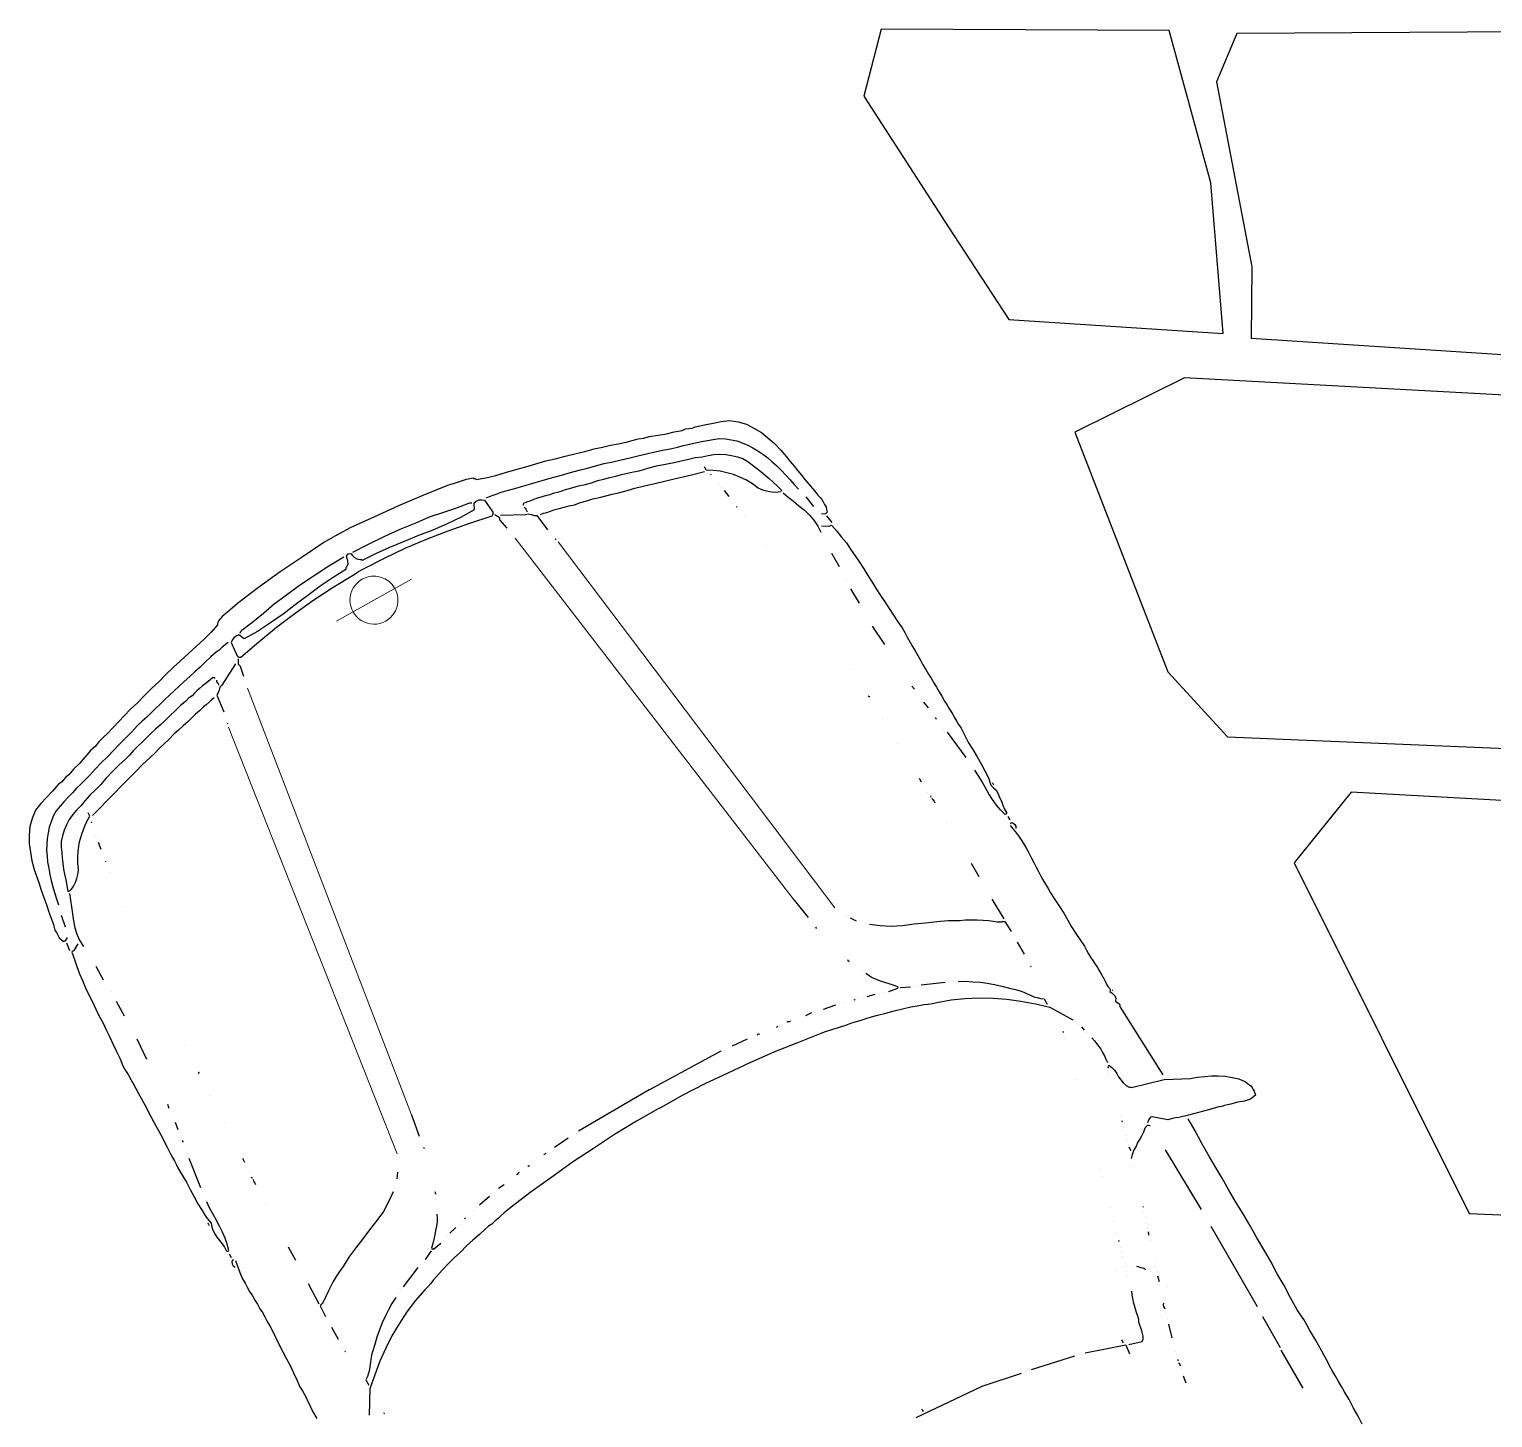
# Model space of a CAD drawing. Header units: metres. Extents: x -183 to 1639, y -350 to 198.
# Drawn here: x 620.377 to 623.007, y -299.856 to -297.36 of the extents above; entities that cross this region are included whole.
import ezdxf

# ---------------------------------------------------------------- set-up
doc = ezdxf.new("R2010")
doc.units = ezdxf.units.M
doc.header["$MEASUREMENT"] = 0
doc.layers.add('SRAFY-TERÉN', color=252, linetype='Continuous')
doc.layers.add('stafaz', color=254, linetype='Continuous')

# ---------------------------------------------------------------- blocks, each defined once
blk = doc.blocks.new('BMW3-PUD')
at = {"lineweight": 0}
for p, q in [((1.0314, 0.4512), (0.2143, 0.3401)), ((0.9833, 0.3943), (0.17, 0.2757)), ((0.1432, 0.0776), (0.1432, 0)), ((0.1432, -0.0776), (0.1432, 0)), ((0.9833, -0.3943), (0.17, -0.2757)), ((1.0314, -0.4512), (0.2143, -0.3401))]:
    blk.add_line(p, q, dxfattribs=at)
for points in [[(1.5236, 0.7387), (1.5228, 0.7394), (1.5213, 0.7394), (1.5198, 0.7409), (1.519, 0.7424), (1.525, 0.7447), (1.5318, 0.7463), (1.5393, 0.7471), (1.546, 0.7472), (1.5528, 0.748), (1.5595, 0.7489), (1.5663, 0.7512), (1.5715, 0.7543), (1.5722, 0.7558), (1.573, 0.7573), (1.5737, 0.758), (1.5737, 0.758), (1.5902, 0.8161), (1.6115, 0.8584), (1.6159, 0.8704), (1.621, 0.8818), (1.6261, 0.8938), (1.632, 0.9044), (1.6386, 0.915), (1.6468, 0.9249), (1.6549, 0.934), (1.6653, 0.9416), (1.6691, 0.9432), (1.6728, 0.9447), (1.6765, 0.9462), (1.6803, 0.9471), (1.684, 0.9471), (1.6878, 0.9471), (1.6916, 0.9464), (1.6953, 0.9457), (1.697, 0.9345), (1.6948, 0.9232), (1.6905, 0.9111), (1.6876, 0.8991), (1.6855, 0.893), (1.684, 0.8878), (1.6833, 0.8825), (1.6811, 0.878), (1.6768, 0.8592), (1.6725, 0.8411), (1.6675, 0.823), (1.6625, 0.8057), (1.6603, 0.8004), (1.6588, 0.7951), (1.6574, 0.7906), (1.6567, 0.7861), (1.6382, 0.7648), (1.6375, 0.7618), (1.6382, 0.7588), (1.6398, 0.7558), (1.6413, 0.7536), (1.6413, 0.7536), (1.6428, 0.7529), (1.6436, 0.7521), (1.6436, 0.7521)], [(1.0566, 0.7984), (1.0648, 0.8), (1.0738, 0.8016), (1.0821, 0.8025), (1.0911, 0.8033), (1.1001, 0.8035), (1.1083, 0.8036), (1.1173, 0.8037), (1.1264, 0.803), (1.1354, 0.8031), (1.1444, 0.8025), (1.1534, 0.8026), (1.1617, 0.8019), (1.1707, 0.802), (1.1797, 0.8022), (1.1887, 0.8023), (1.1977, 0.8024), (1.212, 0.8033), (1.227, 0.8042), (1.2412, 0.8051), (1.2555, 0.8053), (1.269, 0.8055), (1.2833, 0.8064), (1.2975, 0.8073), (1.311, 0.809), (1.3193, 0.8083), (1.3268, 0.8084), (1.3335, 0.8085), (1.341, 0.8093), (1.3485, 0.8094), (1.356, 0.8103), (1.3636, 0.8104), (1.3718, 0.8104), (1.3756, 0.8105), (1.3786, 0.8105), (1.3816, 0.8106), (1.3853, 0.8106), (1.3883, 0.8099), (1.3914, 0.8099), (1.3951, 0.81), (1.3988, 0.8108), (1.4004, 0.8108), (1.4018, 0.8108), (1.4026, 0.8101), (1.4041, 0.8086), (1.4094, 0.8109), (1.4146, 0.8125), (1.4198, 0.8125), (1.4244, 0.8088), (1.4319, 0.8127), (1.4334, 0.8127), (1.4349, 0.812), (1.4356, 0.8112), (1.4379, 0.8112), (1.582, 0.8182)], [(2.305, 0.8231), (2.2885, 0.8236), (2.272, 0.8234), (2.2547, 0.824), (2.2382, 0.8238), (2.2276, 0.8237), (2.2171, 0.8236), (2.2059, 0.8234), (2.1954, 0.8233), (2.1848, 0.8232), (2.1743, 0.8238), (2.1638, 0.8237), (2.1533, 0.8243), (2.1428, 0.8242), (2.1315, 0.824), (2.121, 0.8239), (2.1105, 0.8238), (2.1, 0.8237), (2.0895, 0.8235), (2.079, 0.8226), (2.0685, 0.8218), (2.0437, 0.8222), (2.0189, 0.8227), (1.9942, 0.8224), (1.9694, 0.8228), (1.9446, 0.8225), (1.9198, 0.8222), (1.8951, 0.822), (1.8703, 0.8217), (1.8455, 0.8206), (1.8207, 0.8203), (1.796, 0.82), (1.7712, 0.8197), (1.7464, 0.8194), (1.7224, 0.8192), (1.6976, 0.8196), (1.6728, 0.8193)], [(1.9431, 0.8203), (1.9431, 0.8203)], [(0.0086, 0), (0.0085, 0.0275), (0.0125, 0.0749), (0.0164, 0.1222), (0.0218, 0.1696), (0.028, 0.217), (0.0309, 0.229), (0.033, 0.2403), (0.0351, 0.2516), (0.0388, 0.2629), (0.0402, 0.2637), (0.041, 0.2644), (0.0425, 0.266), (0.0439, 0.2667), (0.0498, 0.2833), (0.0548, 0.3006), (0.0591, 0.3187), (0.0634, 0.3376), (0.0677, 0.3556), (0.072, 0.3737), (0.0763, 0.3918), (0.0813, 0.4083), (0.0856, 0.4264), (0.0907, 0.4437), (0.0957, 0.4611), (0.1, 0.4784), (0.1043, 0.4927), (0.1087, 0.507), (0.113, 0.5206), (0.1173, 0.5342), (0.1202, 0.5455), (0.1231, 0.556), (0.1268, 0.5658), (0.1289, 0.5756), (0.1347, 0.5907), (0.1398, 0.605), (0.1434, 0.6186), (0.1485, 0.6322), (0.1491, 0.6389), (0.1513, 0.645), (0.1535, 0.6503), (0.1542, 0.6563), (0.1593, 0.6721), (0.1643, 0.6872), (0.1687, 0.7015), (0.1745, 0.7151), (0.1841, 0.728), (0.1953, 0.7386), (0.2079, 0.747), (0.2214, 0.7547), (0.2355, 0.7601), (0.2505, 0.7655), (0.2662, 0.7695), (0.282, 0.7727), (0.2924, 0.7743), (0.3029, 0.7767), (0.3134, 0.7783), (0.3239, 0.7799), (0.3337, 0.7815), (0.3442, 0.7839), (0.3539, 0.7855), (0.3644, 0.7872), (0.3696, 0.788), (0.3749, 0.7895), (0.3794, 0.7904), (0.3846, 0.7904), (0.3899, 0.7905), (0.3951, 0.7905), (0.3997, 0.7891), (0.4042, 0.7876), (0.4049, 0.7869), (0.4049, 0.7861), (0.405, 0.7846), (0.4057, 0.7832), (0.402, 0.7771)], [(0.421, 0.7668), (0.4283, 0.7789), (0.4283, 0.7804), (0.4283, 0.7812), (0.4283, 0.7827), (0.429, 0.7834), (0.4425, 0.7859), (0.456, 0.7883), (0.4695, 0.7907), (0.483, 0.7916), (0.4972, 0.7933), (0.5107, 0.7942), (0.525, 0.7951), (0.5392, 0.796), (0.5535, 0.7969), (0.5678, 0.7971), (0.582, 0.798), (0.5955, 0.7989), (0.6098, 0.7998), (0.624, 0.8008), (0.6383, 0.8017), (0.6518, 0.8034), (0.6615, 0.8035), (0.6706, 0.8028), (0.6803, 0.803), (0.6901, 0.8031), (0.6991, 0.8032), (0.7089, 0.8033), (0.7186, 0.8034), (0.7276, 0.8035), (0.7374, 0.8036), (0.7471, 0.8038), (0.7562, 0.8046), (0.7659, 0.8047), (0.7749, 0.8048), (0.7847, 0.8049), (0.7937, 0.8051), (0.8035, 0.8052), (0.811, 0.806), (0.8185, 0.8061), (0.8252, 0.8062), (0.832, 0.8063), (0.8395, 0.8063), (0.8462, 0.8064), (0.853, 0.8065), (0.8605, 0.8074), (0.8755, 0.8068), (0.8905, 0.8062), (0.9048, 0.8071), (0.9198, 0.8073), (0.9341, 0.8075), (0.9484, 0.8069), (0.9626, 0.8063), (0.9762, 0.8035), (0.9829, 0.8058), (0.9889, 0.8074), (0.9964, 0.8075), (1.0032, 0.8068), (1.0107, 0.8061), (1.0182, 0.8047), (1.0257, 0.8041), (1.0325, 0.8042), (1.034, 0.8034), (1.0347, 0.8034), (1.0348, 0.8019), (1.0348, 0.8004), (1.0236, 0.7973), (1.0123, 0.7949), (1.0003, 0.794), (0.9883, 0.7931), (0.9756, 0.793), (0.9635, 0.7928), (0.9508, 0.7927), (0.9388, 0.7918)], [(0.8548, 0.7818), (0.911, 0.7892)], [(0.9784, 0.8088), (0.9776, 0.8088), (0.9761, 0.8087), (0.9754, 0.8087), (0.9739, 0.8087)], [(1.04, 0.8027), (1.0475, 0.8028)], [(1.0535, 0.8007), (1.0535, 0.8007), (1.0535, 0.8022), (1.0528, 0.8029), (1.0528, 0.8029), (1.055, 0.8052), (1.0587, 0.8067), (1.0625, 0.8068), (1.0663, 0.8046)], [(1.4055, 0.8139), (1.4055, 0.8139), (1.4048, 0.8139), (1.4041, 0.8138), (1.4041, 0.8138)], [(1.4378, 0.8143), (1.4378, 0.8143)], [(0.0815, 0.2657), (0.0822, 0.2724), (0.0836, 0.2792), (0.085, 0.2868), (0.0857, 0.2928), (0.0885, 0.3056), (0.0921, 0.3191), (0.095, 0.3312), (0.0978, 0.344), (0.1007, 0.356), (0.1036, 0.3688), (0.1064, 0.3809), (0.1093, 0.3929), (0.1122, 0.4042), (0.115, 0.4162), (0.1179, 0.4268), (0.1208, 0.4381), (0.1236, 0.4487), (0.1265, 0.4592), (0.1286, 0.4697), (0.1315, 0.481), (0.1366, 0.4961), (0.1409, 0.5112), (0.1452, 0.5262), (0.1496, 0.5406), (0.1539, 0.5556), (0.1582, 0.5707), (0.1625, 0.585), (0.1676, 0.6001), (0.1705, 0.6106), (0.1734, 0.6212), (0.1763, 0.6317), (0.1799, 0.6423), (0.1828, 0.6528), (0.1864, 0.6634), (0.19, 0.6732), (0.1937, 0.6838), (0.1996, 0.6929), (0.2062, 0.7012), (0.2129, 0.7088), (0.2211, 0.7156), (0.2293, 0.7225), (0.2382, 0.7279), (0.2471, 0.7332), (0.2569, 0.7378), (0.2666, 0.7424), (0.277, 0.7456), (0.2875, 0.7495), (0.2987, 0.7526), (0.31, 0.7557), (0.3204, 0.7581), (0.3317, 0.7605), (0.3429, 0.7629)], [(0.3616, 0.7676), (0.3833, 0.7716)], [(0.3961, 0.774), (0.3961, 0.774)], [(0.4095, 0.7832), (0.4245, 0.7856)], [(0.7513, 0.767), (0.7588, 0.7686)], [(0.7866, 0.7712), (0.8001, 0.7736)], [(0.8211, 0.7761), (0.8211, 0.7761), (0.8226, 0.7761), (0.8233, 0.7761), (0.8241, 0.7769)], [(0.8473, 0.7794), (0.8473, 0.7794)], [(0.335, 0.7358), (0.3462, 0.7396), (0.3574, 0.7443), (0.3693, 0.7489), (0.3813, 0.7536), (0.3933, 0.7575), (0.4053, 0.7599), (0.418, 0.7608), (0.43, 0.7602)], [(0.4721, 0.7584), (0.4999, 0.7588)], [(0.5255, 0.7568), (0.5255, 0.7568)], [(0.545, 0.757), (0.575, 0.7574)], [(0.6223, 0.7579), (0.6621, 0.7607)], [(1.4613, 0.7394), (1.468, 0.741), (1.474, 0.7418), (1.4807, 0.7427), (1.4867, 0.7435), (1.4935, 0.7436), (1.5003, 0.7437), (1.507, 0.743), (1.5138, 0.7423)], [(1.6856, 0.6955), (1.6802, 0.7007), (1.6749, 0.7059), (1.6711, 0.7127), (1.6665, 0.7186), (1.6627, 0.7253), (1.6588, 0.7313), (1.6543, 0.738), (1.6489, 0.7439), (1.6489, 0.7454), (1.6482, 0.7469), (1.6474, 0.7484), (1.6474, 0.7492), (1.6474, 0.7507), (1.6481, 0.7514), (1.6496, 0.7529), (1.6503, 0.7537)], [(1.7014, 0.7558), (1.8267, 0.7596)], [(1.8327, 0.7574), (1.8327, 0.7574)], [(1.8612, 0.76), (2.0279, 0.762)], [(2.1135, 0.7622), (2.0489, 0.7622)], [(2.1173, 0.7608), (2.1961, 0.7617)], [(0.126, 0.318), (0.126, 0.318), (0.1244, 0.3188), (0.1237, 0.3195), (0.1229, 0.3202), (0.1236, 0.3262), (0.125, 0.3323), (0.1257, 0.3383), (0.1264, 0.3443), (0.1278, 0.3511), (0.1292, 0.3571), (0.1307, 0.3631), (0.1329, 0.3691), (0.1335, 0.3767), (0.1357, 0.3835), (0.1371, 0.3895), (0.1378, 0.3955), (0.1414, 0.4091), (0.1442, 0.4211), (0.1478, 0.4332), (0.1507, 0.4445), (0.1528, 0.4558), (0.1557, 0.4663), (0.1586, 0.4776), (0.1615, 0.4881), (0.1643, 0.4987), (0.1672, 0.5092), (0.1708, 0.5198), (0.1737, 0.5296), (0.1773, 0.5454), (0.1816, 0.5612), (0.1867, 0.5763), (0.1918, 0.5914), (0.1954, 0.6042), (0.199, 0.617), (0.2026, 0.6291), (0.2077, 0.6404), (0.2106, 0.6509), (0.2142, 0.6607), (0.2186, 0.6705), (0.2245, 0.6796), (0.2311, 0.688), (0.2386, 0.6956), (0.246, 0.7024), (0.255, 0.7078), (0.2639, 0.7116), (0.2729, 0.7155), (0.2818, 0.7194), (0.2916, 0.7232), (0.3005, 0.7263), (0.3103, 0.7295), (0.32, 0.7326), (0.3297, 0.7357), (0.3305, 0.7357), (0.3305, 0.7342), (0.3305, 0.7335), (0.3312, 0.7327), (0.3298, 0.7282), (0.3276, 0.7237), (0.3247, 0.7191), (0.3217, 0.7153), (0.318, 0.7108), (0.3143, 0.7077), (0.3106, 0.7039), (0.3061, 0.7009), (0.2942, 0.6955), (0.283, 0.6893), (0.2725, 0.6817), (0.2629, 0.6741), (0.254, 0.665), (0.2458, 0.6558), (0.2384, 0.646), (0.2318, 0.6354), (0.2303, 0.6354), (0.2288, 0.6354), (0.2273, 0.6354), (0.225, 0.6353)], [(1.1907, 0), (1.1907, 0.0026), (1.1909, 0.0476), (1.1927, 0.0935), (1.1959, 0.1386), (1.1991, 0.1836), (1.2038, 0.2295), (1.2093, 0.2746), (1.2155, 0.3197), (1.2169, 0.328), (1.2183, 0.3356), (1.2197, 0.3431), (1.2219, 0.3499), (1.2233, 0.3574), (1.2247, 0.3649), (1.2254, 0.3717), (1.2268, 0.3785), (1.2304, 0.3935), (1.2332, 0.4086), (1.2368, 0.4236), (1.2411, 0.4387), (1.2447, 0.4538), (1.249, 0.4681), (1.2533, 0.4831), (1.2584, 0.4975), (1.2613, 0.5058), (1.2642, 0.5126), (1.2671, 0.5201), (1.2693, 0.5276), (1.278, 0.5525), (1.2875, 0.5752), (1.2993, 0.5978), (1.3118, 0.6198), (1.3258, 0.6402), (1.3413, 0.6607), (1.3583, 0.6811), (1.3761, 0.7009), (1.4164, 0.7254)], [(1.4224, 0.7277), (1.4224, 0.7277)], [(1.4291, 0.73), (1.4291, 0.73)], [(1.4351, 0.7331), (1.4426, 0.734)], [(1.4485, 0.7363), (1.4485, 0.7363)], [(1.5312, 0.735), (1.5312, 0.735)], [(1.5379, 0.7336), (1.5379, 0.7336)], [(1.6102, 0.7157), (1.6102, 0.7157)], [(1.62, 0.7136), (1.62, 0.7136), (1.6193, 0.7135), (1.6178, 0.7135), (1.6178, 0.7135)], [(1.6291, 0.7107), (1.6291, 0.7107)], [(0.6742, 0.6895), (0.6742, 0.6895)], [(0.7282, 0.6901), (0.7282, 0.6901), (0.7297, 0.6909), (0.7305, 0.6917), (0.7312, 0.6917)], [(0.7755, 0.6922), (0.7755, 0.6922)], [(0.8295, 0.6943), (0.8295, 0.6943)], [(0.9023, 0.6975), (0.9099, 0.6976)], [(0.9324, 0.6978), (0.9324, 0.6978)], [(0.9421, 0.6994), (0.9421, 0.6994), (0.9414, 0.7002), (0.9398, 0.7002), (0.9398, 0.7002)], [(0.9451, 0.6995), (0.9474, 0.7003), (0.9496, 0.7003), (0.9519, 0.7003), (0.9549, 0.7004)], [(0.9962, 0.7009), (0.9962, 0.7009)], [(1.081, 0.7041), (1.1088, 0.7044)], [(1.0873, 0.4909), (1.0991, 0.5068), (1.1094, 0.5235), (1.1182, 0.5416), (1.1262, 0.5612), (1.1343, 0.5801), (1.1423, 0.599), (1.1511, 0.6179), (1.1607, 0.6352), (1.165, 0.645), (1.1702, 0.6549), (1.1753, 0.664), (1.1812, 0.673), (1.1864, 0.6806), (1.1916, 0.6874), (1.196, 0.6935), (1.2004, 0.701), (1.2004, 0.7018), (1.2004, 0.7033), (1.2011, 0.704), (1.2019, 0.7056), (1.2236, 0.7066)], [(1.1515, 0.7057), (1.1515, 0.7057)], [(1.1561, 0.705), (1.1973, 0.7062)], [(1.2454, 0.7068), (1.2702, 0.7071)], [(1.2552, 0.58), (1.261, 0.5914), (1.2684, 0.602), (1.2758, 0.6133), (1.2832, 0.6239), (1.2921, 0.6338), (1.3009, 0.6444), (1.3106, 0.6543), (1.3202, 0.6642), (1.3247, 0.6687), (1.3299, 0.6733), (1.3351, 0.6771), (1.3403, 0.6809), (1.3455, 0.6847), (1.35, 0.6893), (1.3544, 0.6939), (1.3581, 0.6992), (1.3694, 0.6993)], [(1.2882, 0.7073), (1.2882, 0.7073)], [(1.2942, 0.7067), (1.2942, 0.7067), (1.2957, 0.7067), (1.2965, 0.7067), (1.2965, 0.7067)], [(1.4189, 0.7014), (1.4189, 0.7014)], [(1.4279, 0.7), (1.4279, 0.7), (1.4272, 0.7), (1.4257, 0.7), (1.4257, 0.7)], [(1.4377, 0.6971), (1.4377, 0.6971)], [(1.6449, 0.7063), (1.6449, 0.7063)], [(1.6532, 0.7042), (1.6532, 0.7042)], [(1.6607, 0.7028), (1.6607, 0.7028)], [(1.6645, 0.7013), (1.672, 0.7014)], [(1.6954, 0.6927), (1.6954, 0.6927)], [(1.7014, 0.6905), (1.7014, 0.6905)], [(0.4027, 0.6637), (0.4027, 0.6637)], [(1.5138, 0.6793), (1.5138, 0.6793)], [(1.7714, 0.6703), (1.7714, 0.6703), (1.7714, 0.6711), (1.7707, 0.6718), (1.7707, 0.6718)], [(1.7798, 0.6666), (1.7798, 0.6666)], [(1.7895, 0.6653), (1.7895, 0.6653)], [(1.8001, 0.6616), (1.8001, 0.6616)], [(1.8084, 0.6595), (1.8084, 0.6595)], [(0.219, 0.633), (0.219, 0.633)], [(0.2423, 0.6385), (0.2423, 0.6385), (0.243, 0.6386), (0.2438, 0.6386), (0.2438, 0.6386)], [(0.267, 0.6433), (0.267, 0.6433)], [(0.273, 0.6434), (0.273, 0.6434)], [(0.2797, 0.645), (0.2932, 0.6474)], [(0.309, 0.6491), (0.309, 0.6491)], [(0.3157, 0.6507), (0.3157, 0.6507), (0.3165, 0.6507), (0.3172, 0.6507), (0.3172, 0.6507)], [(0.3374, 0.6547), (0.3374, 0.6547)], [(1.6742, 0.6368), (1.6742, 0.6368)], [(1.6885, 0.634), (1.6885, 0.634)], [(1.8204, 0.6551), (1.8197, 0.6559), (1.8189, 0.6566), (1.8167, 0.6566), (1.8152, 0.6573)], [(1.8302, 0.6522), (1.8302, 0.6522)], [(1.8604, 0.6436), (1.8604, 0.6436)], [(1.8679, 0.6414), (1.8679, 0.6414)], [(1.8755, 0.6385), (1.8755, 0.6385)], [(1.8845, 0.6364), (1.8845, 0.6364)], [(1.9033, 0.6306), (1.8928, 0.6334)], [(1.9182, 0.639), (1.9182, 0.639)], [(0.1558, 0.3364), (0.1564, 0.3424), (0.1579, 0.3484), (0.1593, 0.3552), (0.16, 0.3612), (0.1629, 0.371), (0.165, 0.3801), (0.1672, 0.3891), (0.17, 0.3981), (0.1721, 0.4094), (0.175, 0.4207), (0.1771, 0.432), (0.1807, 0.4441), (0.1836, 0.4554), (0.1865, 0.4667), (0.1901, 0.478), (0.193, 0.4893), (0.1973, 0.5073), (0.2023, 0.5247), (0.2073, 0.5428), (0.2124, 0.5601), (0.2175, 0.5774), (0.2225, 0.5955), (0.2276, 0.6128), (0.2326, 0.6309)], [(1.7428, 0.6189), (1.7428, 0.6189)], [(1.7684, 0.6117), (1.7684, 0.6117)], [(1.788, 0.6074), (1.788, 0.6074)], [(1.794, 0.6052), (1.794, 0.6052)], [(1.8585, 0.6083), (1.8615, 0.6113), (1.8645, 0.6143), (1.8682, 0.6181), (1.8719, 0.6204)], [(1.8786, 0.625), (1.8786, 0.625)], [(1.9305, 0.6211), (1.9305, 0.6211)], [(1.9508, 0.6154), (1.9478, 0.6161), (1.9456, 0.6161), (1.9425, 0.6168), (1.9403, 0.619)], [(1.9591, 0.6125), (1.9591, 0.6125)], [(1.9681, 0.6111), (1.9681, 0.6111)], [(2.0021, 0.601), (1.978, 0.6082)], [(1.8046, 0.6031), (1.8046, 0.6031), (1.8038, 0.6031), (1.8023, 0.6031), (1.8023, 0.6031)], [(1.8143, 0.6002), (1.8143, 0.6002)], [(1.8234, 0.5981), (1.8234, 0.5981)], [(1.8309, 0.5952), (1.8309, 0.5952)], [(1.8347, 0.5937), (1.8347, 0.5937)], [(1.8422, 0.5923), (1.8422, 0.5923)], [(1.8498, 0.5909), (1.8498, 0.5909)], [(1.8556, 0.6007), (1.8556, 0.6007)], [(1.8573, 0.588), (1.8573, 0.588)], [(1.8664, 0.5851), (1.8664, 0.5851)], [(1.9744, 0.5278), (1.9816, 0.5512), (1.9786, 0.5549), (1.974, 0.5571), (1.9695, 0.5585), (1.9643, 0.56), (1.959, 0.5607), (1.9537, 0.5621), (1.9484, 0.5628), (1.9439, 0.565), (1.9379, 0.5664), (1.9311, 0.5678), (1.9251, 0.5693), (1.9183, 0.5707), (1.9123, 0.5721), (1.9055, 0.5743), (1.8995, 0.5765), (1.8934, 0.5794)], [(2.0111, 0.5981), (2.0111, 0.5981)], [(2.0269, 0.5945), (2.0269, 0.5945)], [(2.0322, 0.5931), (2.0322, 0.5931)], [(2.0435, 0.5902), (2.0435, 0.5902), (2.0427, 0.5909), (2.0412, 0.5917), (2.0412, 0.5917)], [(2.0465, 0.5895), (2.048, 0.5895), (2.0495, 0.5895), (2.051, 0.5895), (2.0533, 0.5896)], [(2.0593, 0.5874), (2.0593, 0.5874)], [(2.0856, 0.5832), (2.0721, 0.5853)], [(1.2281, 0.5189), (1.2449, 0.5589)], [(1.2471, 0.5649), (1.2471, 0.5649)], [(1.2522, 0.5725), (1.2522, 0.5725)], [(1.8477, 0.5743), (1.8477, 0.5743)], [(1.2135, 0.4834), (1.2216, 0.5001)], [(1.2237, 0.5068), (1.2237, 0.5068)], [(1.2259, 0.5129), (1.2259, 0.5129)], [(1.949, 0.4517), (1.9722, 0.5225), (1.9895, 0.5205)], [(1.961, 0.5201), (1.9625, 0.5202), (1.964, 0.5202), (1.9647, 0.5202), (1.967, 0.5202)], [(1.0821, 0.4849), (1.0821, 0.4849)], [(1.1607, 0.4423), (1.1674, 0.4453), (1.1734, 0.4484), (1.1794, 0.453), (1.1853, 0.4583), (1.1912, 0.4636), (1.1972, 0.469), (1.2031, 0.4743), (1.2098, 0.4804), (1.2106, 0.4804), (1.2113, 0.4797), (1.2121, 0.4789), (1.2128, 0.4782), (1.21, 0.4616)], [(1.0382, 0.4528), (1.0382, 0.4528)], [(1.0546, 0.4627), (1.0546, 0.4627)], [(1.0605, 0.4666), (1.0702, 0.4735)], [(1.2079, 0.4541), (1.2079, 0.4541)], [(0.7998, 0.4222), (0.7998, 0.4222)], [(1.1166, 0.4229), (1.1166, 0.4229)], [(1.1234, 0.4253), (1.1249, 0.4253), (1.1264, 0.4261), (1.1271, 0.4261), (1.1286, 0.4261)], [(1.1353, 0.4292), (1.1353, 0.4292)], [(1.154, 0.4392), (1.154, 0.4392)], [(1.1985, 0.4239), (1.202, 0.4382)], [(1.2035, 0.445), (1.2035, 0.445)], [(1.9277, 0.353), (1.9447, 0.4328)], [(1.9476, 0.4441), (1.9476, 0.4441)], [(0.9833, 0.3943), (1.023, 0.4008)], [(1.0448, 0.4041), (1.0448, 0.4041), (1.0463, 0.4041), (1.047, 0.4041), (1.047, 0.4041)], [(1.1927, 0.4006), (1.1927, 0.4006), (1.1927, 0.4021), (1.1927, 0.4028), (1.1927, 0.4028)], [(1.1949, 0.4089), (1.1949, 0.4089)], [(1.197, 0.4164), (1.197, 0.4164)], [(1.1855, 0.3735), (1.1855, 0.3735)], [(1.1877, 0.381), (1.1877, 0.381)], [(0.7644, 0.3677), (0.7644, 0.3677)], [(1.1799, 0.3441), (1.1841, 0.3675)], [(0.1212, 0.2729), (0.1425, 0.313), (0.144, 0.3182), (0.1477, 0.322), (0.1514, 0.3258), (0.1536, 0.3296), (0.1858, 0.3338)], [(0.1297, 0.3173), (0.132, 0.3181), (0.1342, 0.3181), (0.1372, 0.3181), (0.1395, 0.3182)], [(0.2068, 0.3378), (0.2068, 0.3378), (0.2075, 0.3378), (0.2083, 0.3378), (0.2083, 0.3378)], [(0.2143, 0.3401), (0.2143, 0.3401)], [(1.1743, 0.311), (1.1749, 0.323)], [(1.9018, 0.1297), (1.9108, 0.2612), (1.9249, 0.3342)], [(0.0477, 0), (0.0479, 0.001), (0.0493, 0.0047), (0.0538, 0.0055), (0.0591, 0.0071), (0.0635, 0.0094), (0.0673, 0.014), (0.068, 0.0155), (0.0687, 0.0162), (0.0702, 0.017), (0.0702, 0.017), (0.0714, 0.044), (0.0741, 0.0718), (0.0775, 0.0997), (0.0809, 0.1275), (0.0851, 0.1546), (0.0878, 0.1824), (0.0897, 0.2102), (0.0894, 0.2372), (0.0788, 0.2424), (0.078, 0.2476), (0.0787, 0.2529), (0.0809, 0.2574), (0.0838, 0.2612), (0.1101, 0.2638), (0.1116, 0.263), (0.1131, 0.2623), (0.1139, 0.2608), (0.1154, 0.2586), (0.1069, 0.2172), (0.0998, 0.1765), (0.0943, 0.1352), (0.0896, 0.0938), (0.0871, 0.0525), (0.0853, 0.0119), (0.085, 0)], [(0.1153, 0.2646), (0.1235, 0.2692), (0.1243, 0.2692), (0.1258, 0.2684), (0.1273, 0.2677), (0.1288, 0.2677), (0.1475, 0.2717)], [(0.17, 0.2757), (0.17, 0.2757)], [(1.1679, 0.2764), (1.1679, 0.2779), (1.1687, 0.2794), (1.1694, 0.2802), (1.1694, 0.2824)], [(0.0493, 0.0092), (0.0504, 0.0408), (0.0523, 0.0724), (0.0549, 0.1039), (0.059, 0.1355), (0.0617, 0.1603), (0.0667, 0.1851), (0.0709, 0.2092), (0.0744, 0.2341), (0.0751, 0.2356), (0.0759, 0.2378), (0.0766, 0.2386), (0.0766, 0.2393)], [(1.1667, 0.2546), (1.1667, 0.2546), (1.1667, 0.2561), (1.1667, 0.2568), (1.1666, 0.2576)], [(1.1619, 0.2177), (1.1619, 0.2193), (1.1619, 0.22), (1.1618, 0.2215), (1.1626, 0.2222)], [(1.1572, 0.1696), (1.1598, 0.199)], [(1.153, 0), (1.1552, 0.1471)], [(1.1574, 0.1531), (1.1574, 0.1531)], [(1.8926, 0.1461), (1.8941, 0.1461), (1.8956, 0.1462), (1.8964, 0.1462), (1.8986, 0.1462)], [(0.0086, 0), (0.0085, -0.0275), (0.0125, -0.0749), (0.0164, -0.1222), (0.0218, -0.1696), (0.028, -0.217), (0.0309, -0.229), (0.033, -0.2403), (0.0351, -0.2516), (0.0388, -0.2629), (0.0402, -0.2637), (0.041, -0.2644), (0.0425, -0.266), (0.0439, -0.2667), (0.0498, -0.2833), (0.0548, -0.3006), (0.0591, -0.3187), (0.0634, -0.3376), (0.0677, -0.3556), (0.072, -0.3737), (0.0763, -0.3918), (0.0813, -0.4083), (0.0856, -0.4264), (0.0907, -0.4437), (0.0957, -0.4611), (0.1, -0.4784), (0.1043, -0.4927), (0.1087, -0.507), (0.113, -0.5206), (0.1173, -0.5342), (0.1202, -0.5455), (0.1231, -0.556), (0.1268, -0.5658), (0.1289, -0.5756), (0.1347, -0.5907), (0.1398, -0.605), (0.1434, -0.6186), (0.1485, -0.6322), (0.1491, -0.6389), (0.1513, -0.645), (0.1535, -0.6503), (0.1542, -0.6563), (0.1593, -0.6721), (0.1643, -0.6872), (0.1687, -0.7015), (0.1745, -0.7151), (0.1841, -0.728), (0.1953, -0.7386), (0.2079, -0.747), (0.2214, -0.7547), (0.2355, -0.7601), (0.2505, -0.7655), (0.2662, -0.7695), (0.282, -0.7727), (0.2924, -0.7743), (0.3029, -0.7767), (0.3134, -0.7783), (0.3239, -0.7799), (0.3337, -0.7815), (0.3442, -0.7839), (0.3539, -0.7855), (0.3644, -0.7872), (0.3696, -0.788), (0.3749, -0.7895), (0.3794, -0.7904), (0.3846, -0.7904), (0.3899, -0.7905), (0.3951, -0.7905), (0.3997, -0.7891), (0.4042, -0.7876), (0.4049, -0.7869), (0.4049, -0.7861), (0.405, -0.7846), (0.4057, -0.7832), (0.402, -0.7771)], [(1.153, 0), (1.1552, -0.1471)], [(1.1907, 0), (1.1907, -0.0026), (1.1909, -0.0476), (1.1927, -0.0935), (1.1959, -0.1386), (1.1991, -0.1836), (1.2038, -0.2295), (1.2093, -0.2746), (1.2155, -0.3197), (1.2169, -0.328), (1.2183, -0.3356), (1.2197, -0.3431), (1.2219, -0.3499), (1.2233, -0.3574), (1.2247, -0.3649), (1.2254, -0.3717), (1.2268, -0.3785), (1.2304, -0.3935), (1.2332, -0.4086), (1.2368, -0.4236), (1.2411, -0.4387), (1.2447, -0.4538), (1.249, -0.4681), (1.2533, -0.4831), (1.2584, -0.4975), (1.2613, -0.5058), (1.2642, -0.5126), (1.2671, -0.5201), (1.2693, -0.5276), (1.278, -0.5525), (1.2875, -0.5752), (1.2993, -0.5978), (1.3118, -0.6198), (1.3258, -0.6402), (1.3413, -0.6607), (1.3583, -0.6811), (1.3761, -0.7009), (1.4164, -0.7254)], [(0.0477, 0), (0.0479, -0.001), (0.0493, -0.0047), (0.0538, -0.0055), (0.0591, -0.0071), (0.0635, -0.0094), (0.0673, -0.014), (0.068, -0.0155), (0.0687, -0.0162), (0.0702, -0.017), (0.0702, -0.017), (0.0714, -0.044), (0.0741, -0.0718), (0.0775, -0.0997), (0.0809, -0.1275), (0.0851, -0.1546), (0.0878, -0.1824), (0.0897, -0.2102), (0.0894, -0.2372), (0.0788, -0.2424), (0.078, -0.2476), (0.0787, -0.2529), (0.0809, -0.2574), (0.0838, -0.2612), (0.1101, -0.2638), (0.1116, -0.263), (0.1131, -0.2623), (0.1139, -0.2608), (0.1154, -0.2586), (0.1069, -0.2172), (0.0998, -0.1765), (0.0943, -0.1352), (0.0896, -0.0938), (0.0871, -0.0525), (0.0853, -0.0119), (0.085, 0)], [(0.0493, -0.0092), (0.0504, -0.0408), (0.0523, -0.0724), (0.0549, -0.1039), (0.059, -0.1355), (0.0617, -0.1603), (0.0667, -0.1851), (0.0709, -0.2092), (0.0744, -0.2341), (0.0751, -0.2356), (0.0759, -0.2378), (0.0766, -0.2386), (0.0766, -0.2393)], [(1.1574, -0.1531), (1.1574, -0.1531)], [(1.1572, -0.1696), (1.1598, -0.199)], [(1.1619, -0.2177), (1.1619, -0.2193), (1.1619, -0.22), (1.1618, -0.2215), (1.1626, -0.2222)], [(1.1667, -0.2546), (1.1667, -0.2546), (1.1667, -0.2561), (1.1667, -0.2568), (1.1666, -0.2576)], [(0.0815, -0.2657), (0.0822, -0.2724), (0.0836, -0.2792), (0.085, -0.2868), (0.0857, -0.2928), (0.0885, -0.3056), (0.0921, -0.3191), (0.095, -0.3312), (0.0978, -0.344), (0.1007, -0.356), (0.1036, -0.3688), (0.1064, -0.3809), (0.1093, -0.3929), (0.1122, -0.4042), (0.115, -0.4162), (0.1179, -0.4268), (0.1208, -0.4381), (0.1236, -0.4487), (0.1265, -0.4592), (0.1286, -0.4697), (0.1315, -0.481), (0.1366, -0.4961), (0.1409, -0.5112), (0.1452, -0.5262), (0.1496, -0.5406), (0.1539, -0.5556), (0.1582, -0.5707), (0.1625, -0.585), (0.1676, -0.6001), (0.1705, -0.6106), (0.1734, -0.6212), (0.1763, -0.6317), (0.1799, -0.6423), (0.1828, -0.6528), (0.1864, -0.6634), (0.19, -0.6732), (0.1937, -0.6838), (0.1996, -0.6929), (0.2062, -0.7012), (0.2129, -0.7088), (0.2211, -0.7156), (0.2293, -0.7225), (0.2382, -0.7279), (0.2471, -0.7332), (0.2569, -0.7378), (0.2666, -0.7424), (0.277, -0.7456), (0.2875, -0.7495), (0.2987, -0.7526), (0.31, -0.7557), (0.3204, -0.7581), (0.3317, -0.7605), (0.3429, -0.7629)], [(0.1153, -0.2646), (0.1235, -0.2692), (0.1243, -0.2692), (0.1258, -0.2684), (0.1273, -0.2677), (0.1288, -0.2677), (0.1475, -0.2717)], [(0.1212, -0.2729), (0.1425, -0.313), (0.144, -0.3182), (0.1477, -0.322), (0.1514, -0.3258), (0.1536, -0.3296), (0.1858, -0.3338)], [(0.17, -0.2757), (0.17, -0.2757)], [(1.1679, -0.2764), (1.1679, -0.2779), (1.1687, -0.2794), (1.1694, -0.2802), (1.1694, -0.2824)], [(1.1743, -0.311), (1.1749, -0.323)], [(0.126, -0.318), (0.126, -0.318), (0.1244, -0.3188), (0.1237, -0.3195), (0.1229, -0.3202), (0.1236, -0.3262), (0.125, -0.3323), (0.1257, -0.3383), (0.1264, -0.3443), (0.1278, -0.3511), (0.1292, -0.3571), (0.1307, -0.3631), (0.1329, -0.3691), (0.1335, -0.3767), (0.1357, -0.3835), (0.1371, -0.3895), (0.1378, -0.3955), (0.1414, -0.4091), (0.1442, -0.4211), (0.1478, -0.4332), (0.1507, -0.4445), (0.1528, -0.4558), (0.1557, -0.4663), (0.1586, -0.4776), (0.1615, -0.4881), (0.1643, -0.4987), (0.1672, -0.5092), (0.1708, -0.5198), (0.1737, -0.5296), (0.1773, -0.5454), (0.1816, -0.5612), (0.1867, -0.5763), (0.1918, -0.5914), (0.1954, -0.6042), (0.199, -0.617), (0.2026, -0.6291), (0.2077, -0.6404), (0.2106, -0.6509), (0.2142, -0.6607), (0.2186, -0.6705), (0.2245, -0.6796), (0.2311, -0.688), (0.2386, -0.6956), (0.246, -0.7024), (0.255, -0.7078), (0.2639, -0.7116), (0.2729, -0.7155), (0.2818, -0.7194), (0.2916, -0.7232), (0.3005, -0.7263), (0.3103, -0.7295), (0.32, -0.7326), (0.3297, -0.7357), (0.3305, -0.7357), (0.3305, -0.7342), (0.3305, -0.7335), (0.3312, -0.7327), (0.3298, -0.7282), (0.3276, -0.7237), (0.3247, -0.7191), (0.3217, -0.7153), (0.318, -0.7108), (0.3143, -0.7077), (0.3106, -0.7039), (0.3061, -0.7009), (0.2942, -0.6955), (0.283, -0.6893), (0.2725, -0.6817), (0.2629, -0.6741), (0.254, -0.665), (0.2458, -0.6558), (0.2384, -0.646), (0.2318, -0.6354), (0.2303, -0.6354), (0.2288, -0.6354), (0.2273, -0.6354), (0.225, -0.6353)], [(0.1297, -0.3173), (0.132, -0.3181), (0.1342, -0.3181), (0.1372, -0.3181), (0.1395, -0.3182)], [(0.1558, -0.3364), (0.1564, -0.3424), (0.1579, -0.3484), (0.1593, -0.3552), (0.16, -0.3612), (0.1629, -0.371), (0.165, -0.3801), (0.1672, -0.3891), (0.17, -0.3981), (0.1721, -0.4094), (0.175, -0.4207), (0.1771, -0.432), (0.1807, -0.4441), (0.1836, -0.4554), (0.1865, -0.4667), (0.1901, -0.478), (0.193, -0.4893), (0.1973, -0.5073), (0.2023, -0.5247), (0.2073, -0.5428), (0.2124, -0.5601), (0.2175, -0.5774), (0.2225, -0.5955), (0.2276, -0.6128), (0.2326, -0.6309)], [(0.2068, -0.3378), (0.2068, -0.3378), (0.2075, -0.3378), (0.2083, -0.3378), (0.2083, -0.3378)], [(0.2143, -0.3401), (0.2143, -0.3401)], [(0.7644, -0.3677), (0.7644, -0.3677)], [(1.1799, -0.3441), (1.1841, -0.3675)], [(0.9833, -0.3943), (1.023, -0.4008)], [(1.1855, -0.3735), (1.1855, -0.3735)], [(1.1877, -0.381), (1.1877, -0.381)], [(1.0448, -0.4041), (1.0448, -0.4041), (1.0463, -0.4041), (1.047, -0.4041), (1.047, -0.4041)], [(1.1927, -0.4006), (1.1927, -0.4006), (1.1927, -0.4021), (1.1927, -0.4028), (1.1927, -0.4028)], [(1.1949, -0.4089), (1.1949, -0.4089)], [(1.197, -0.4164), (1.197, -0.4164)], [(0.7998, -0.4222), (0.7998, -0.4222)], [(1.1166, -0.4229), (1.1166, -0.4229)], [(1.1234, -0.4253), (1.1249, -0.4253), (1.1264, -0.4261), (1.1271, -0.4261), (1.1286, -0.4261)], [(1.1353, -0.4292), (1.1353, -0.4292)], [(1.154, -0.4392), (1.154, -0.4392)], [(1.1607, -0.4423), (1.1674, -0.4453), (1.1734, -0.4484), (1.1794, -0.453), (1.1853, -0.4583), (1.1912, -0.4636), (1.1972, -0.469), (1.2031, -0.4743), (1.2098, -0.4804), (1.2106, -0.4804), (1.2113, -0.4797), (1.2121, -0.4789), (1.2128, -0.4782), (1.21, -0.4616)], [(1.1985, -0.4239), (1.202, -0.4382)], [(1.2035, -0.445), (1.2035, -0.445)], [(1.0382, -0.4528), (1.0382, -0.4528)], [(1.0546, -0.4627), (1.0546, -0.4627)], [(1.0605, -0.4666), (1.0702, -0.4735)], [(1.2079, -0.4541), (1.2079, -0.4541)], [(1.0821, -0.4849), (1.0821, -0.4849)], [(1.0873, -0.4909), (1.0991, -0.5068), (1.1094, -0.5235), (1.1182, -0.5416), (1.1262, -0.5612), (1.1343, -0.5801), (1.1423, -0.599), (1.1511, -0.6179), (1.1607, -0.6352), (1.165, -0.645), (1.1702, -0.6549), (1.1753, -0.664), (1.1812, -0.673), (1.1864, -0.6806), (1.1916, -0.6874), (1.196, -0.6935), (1.2004, -0.701), (1.2004, -0.7018), (1.2004, -0.7033), (1.2011, -0.704), (1.2019, -0.7056), (1.2236, -0.7066)], [(1.2135, -0.4834), (1.2216, -0.5001)], [(1.2237, -0.5068), (1.2237, -0.5068)], [(1.2259, -0.5129), (1.2259, -0.5129)], [(1.2281, -0.5189), (1.2449, -0.5589)], [(1.2471, -0.5649), (1.2471, -0.5649)], [(1.2522, -0.5725), (1.2522, -0.5725)], [(1.2552, -0.58), (1.261, -0.5914), (1.2684, -0.602), (1.2758, -0.6133), (1.2832, -0.6239), (1.2921, -0.6338), (1.3009, -0.6444), (1.3106, -0.6543), (1.3202, -0.6642), (1.3247, -0.6687), (1.3299, -0.6733), (1.3351, -0.6771), (1.3403, -0.6809), (1.3455, -0.6847), (1.35, -0.6893), (1.3544, -0.6939), (1.3581, -0.6992), (1.3694, -0.6993)], [(0.219, -0.633), (0.219, -0.633)], [(0.2423, -0.6385), (0.2423, -0.6385), (0.243, -0.6386), (0.2438, -0.6386), (0.2438, -0.6386)], [(0.267, -0.6433), (0.267, -0.6433)], [(0.273, -0.6434), (0.273, -0.6434)], [(0.2797, -0.645), (0.2932, -0.6474)], [(0.309, -0.6491), (0.309, -0.6491)], [(0.3157, -0.6507), (0.3157, -0.6507), (0.3165, -0.6507), (0.3172, -0.6507), (0.3172, -0.6507)], [(0.3374, -0.6547), (0.3374, -0.6547)], [(0.4027, -0.6637), (0.4027, -0.6637)], [(0.6742, -0.6895), (0.6742, -0.6895)], [(0.7282, -0.6901), (0.7282, -0.6901), (0.7297, -0.6909), (0.7305, -0.6917), (0.7312, -0.6917)], [(0.7755, -0.6922), (0.7755, -0.6922)], [(0.8295, -0.6943), (0.8295, -0.6943)], [(0.9023, -0.6975), (0.9099, -0.6976)], [(0.9324, -0.6978), (0.9324, -0.6978)], [(0.9421, -0.6994), (0.9421, -0.6994), (0.9414, -0.7002), (0.9398, -0.7002), (0.9398, -0.7002)], [(0.9451, -0.6995), (0.9474, -0.7003), (0.9496, -0.7003), (0.9519, -0.7003), (0.9549, -0.7004)], [(0.9962, -0.7009), (0.9962, -0.7009)], [(1.081, -0.7041), (1.1088, -0.7044)], [(1.1515, -0.7057), (1.1515, -0.7057)], [(1.1561, -0.705), (1.1973, -0.7062)], [(1.2454, -0.7068), (1.2702, -0.7071)], [(1.2882, -0.7073), (1.2882, -0.7073)], [(1.2942, -0.7067), (1.2942, -0.7067), (1.2957, -0.7067), (1.2965, -0.7067), (1.2965, -0.7067)], [(1.4189, -0.7014), (1.4189, -0.7014)], [(1.4279, -0.7), (1.4279, -0.7), (1.4272, -0.7), (1.4257, -0.7), (1.4257, -0.7)], [(0.335, -0.7358), (0.3462, -0.7396), (0.3574, -0.7443), (0.3693, -0.7489), (0.3813, -0.7536), (0.3933, -0.7575), (0.4053, -0.7599), (0.418, -0.7608), (0.43, -0.7602)], [(0.4721, -0.7584), (0.4999, -0.7588)], [(0.5255, -0.7568), (0.5255, -0.7568)], [(0.545, -0.757), (0.575, -0.7574)], [(0.6223, -0.7579), (0.6621, -0.7607)], [(0.3616, -0.7676), (0.3833, -0.7716)], [(0.3961, -0.774), (0.3961, -0.774)], [(0.4095, -0.7832), (0.4245, -0.7856)], [(0.421, -0.7668), (0.4283, -0.7789), (0.4283, -0.7804), (0.4283, -0.7812), (0.4283, -0.7827), (0.429, -0.7834), (0.4425, -0.7859), (0.456, -0.7883), (0.4695, -0.7907), (0.483, -0.7916), (0.4972, -0.7933), (0.5107, -0.7942), (0.525, -0.7951), (0.5392, -0.796), (0.5535, -0.7969), (0.5678, -0.7971), (0.582, -0.798), (0.5955, -0.7989), (0.6098, -0.7998), (0.624, -0.8008), (0.6383, -0.8017), (0.6518, -0.8034), (0.6615, -0.8035), (0.6706, -0.8028), (0.6803, -0.803), (0.6901, -0.8031), (0.6991, -0.8032), (0.7089, -0.8033), (0.7186, -0.8034), (0.7276, -0.8035), (0.7374, -0.8036), (0.7471, -0.8038), (0.7562, -0.8046), (0.7659, -0.8047), (0.7749, -0.8048), (0.7847, -0.8049), (0.7937, -0.8051), (0.8035, -0.8052), (0.811, -0.806), (0.8185, -0.8061), (0.8252, -0.8062), (0.832, -0.8063), (0.8395, -0.8063), (0.8462, -0.8064), (0.853, -0.8065), (0.8605, -0.8074), (0.8755, -0.8068), (0.8905, -0.8062), (0.9048, -0.8071), (0.9198, -0.8073), (0.9341, -0.8075), (0.9484, -0.8069), (0.9626, -0.8063), (0.9762, -0.8035), (0.9829, -0.8058), (0.9889, -0.8074), (0.9964, -0.8075), (1.0032, -0.8068), (1.0107, -0.8061), (1.0182, -0.8047), (1.0257, -0.8041), (1.0325, -0.8042), (1.034, -0.8034), (1.0347, -0.8034), (1.0348, -0.8019), (1.0348, -0.8004), (1.0236, -0.7973), (1.0123, -0.7949), (1.0003, -0.794), (0.9883, -0.7931), (0.9756, -0.793), (0.9635, -0.7928), (0.9508, -0.7927), (0.9388, -0.7918)], [(0.7513, -0.767), (0.7588, -0.7686)], [(0.7866, -0.7712), (0.8001, -0.7736)], [(0.8211, -0.7761), (0.8211, -0.7761), (0.8226, -0.7761), (0.8233, -0.7761), (0.8241, -0.7769)], [(0.8473, -0.7794), (0.8473, -0.7794)], [(0.8548, -0.7818), (0.911, -0.7892)], [(0.9784, -0.8088), (0.9776, -0.8088), (0.9761, -0.8087), (0.9754, -0.8087), (0.9739, -0.8087)], [(1.04, -0.8027), (1.0475, -0.8028)], [(1.0535, -0.8007), (1.0535, -0.8007), (1.0535, -0.8022), (1.0528, -0.8029), (1.0528, -0.8029), (1.055, -0.8052), (1.0587, -0.8067), (1.0625, -0.8068), (1.0663, -0.8046)], [(1.0566, -0.7984), (1.0648, -0.8), (1.0738, -0.8016), (1.0821, -0.8025), (1.0911, -0.8033), (1.1001, -0.8035), (1.1083, -0.8036), (1.1173, -0.8037), (1.1264, -0.803), (1.1354, -0.8031), (1.1444, -0.8025), (1.1534, -0.8026), (1.1617, -0.8019), (1.1707, -0.802), (1.1797, -0.8022), (1.1887, -0.8023), (1.1977, -0.8024), (1.212, -0.8033), (1.227, -0.8042), (1.2412, -0.8051), (1.2555, -0.8053), (1.269, -0.8055), (1.2833, -0.8064), (1.2975, -0.8073), (1.311, -0.809), (1.3193, -0.8083), (1.3268, -0.8084), (1.3335, -0.8085), (1.341, -0.8093), (1.3485, -0.8094), (1.356, -0.8103), (1.3636, -0.8104), (1.3718, -0.8104), (1.3756, -0.8105)]]:
    blk.add_lwpolyline(points)
for start, end in [(0, 180), (180, 0)]:
    blk.add_arc((0.1432, 0), 0.0432, start, end, dxfattribs=at)

msp = doc.modelspace()

# ---------------------------------------------------------------- linework, layer by layer
at = {"layer": 'SRAFY-TERÉN'}
for points in [[(622.5226, -297.907), (622.5005, -297.636), (622.4255, -297.3617), (621.9081, -297.3597), (621.8768, -297.4802), (622.029, -297.7157), (622.1376, -297.8813), (622.5226, -297.907)], [(624.0464, -298.0109), (623.6852, -297.461), (623.5823, -297.3615), (622.5473, -297.3671), (622.5109, -297.454), (622.5746, -297.787), (622.5729, -297.915), (624.0464, -298.0109)], [(624.421, -298.7111), (624.1364, -298.2106), (624.037, -298.0719), (622.4535, -297.9867), (622.2562, -298.0841), (622.4234, -298.5149), (622.5306, -298.6321), (624.421, -298.7111)], [(622.753, -298.7315), (622.6507, -298.8581), (622.9649, -299.4888), (624.7236, -299.564), (624.8584, -299.4712), (624.561, -298.9504), (624.5183, -298.829), (622.753, -298.7315)]]:
    msp.add_lwpolyline(points, dxfattribs=at)

# ---------------------------------------------------------------- block references
at = {"layer": 'stafaz', "linetype": 'Continuous', "lineweight": 0, "rotation": 299.3268800347732}
msp.add_blockref('BMW3-PUD', (620.9263, -298.2613), dxfattribs=at)

doc.saveas('drawing.dxf')
